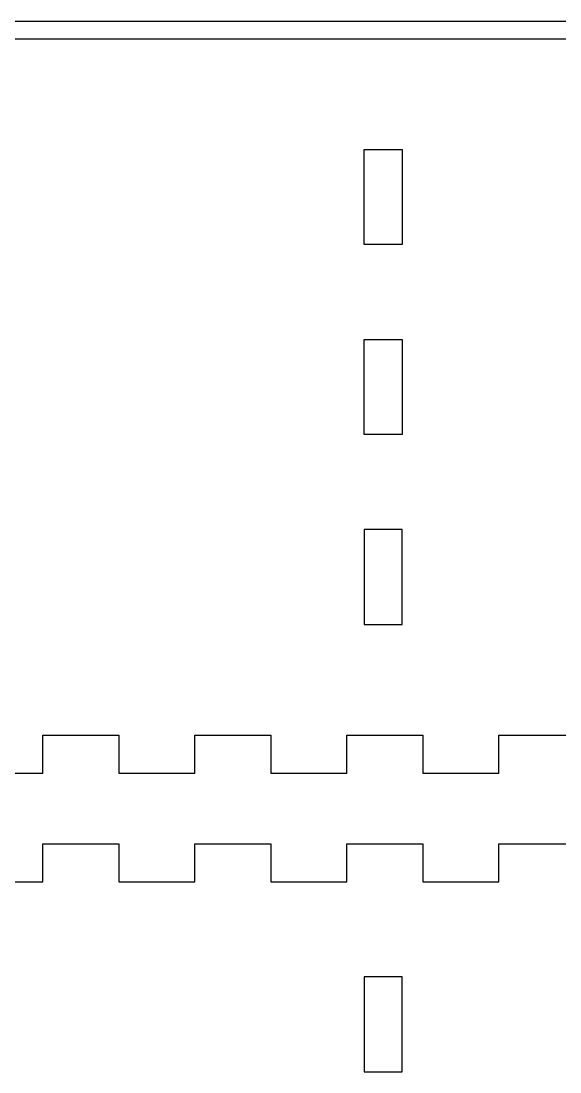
# Model space of a CAD drawing. Header units: millimetres. Extents: x -118 to 1034, y -2217 to 612.
# Drawn here: x 684.1 to 769.2, y 445.7 to 611.6 of the extents above; entities that cross this region are included whole.
import ezdxf

# ---------------------------------------------------------------- set-up
doc = ezdxf.new("R2010")
doc.units = ezdxf.units.MM
doc.layers.add('Holes', color=1, linetype='Continuous', plot=False)
doc.layers.add('text', color=5, linetype='Continuous')

# ---------------------------------------------------------------- blocks, each defined once
blk = doc.blocks.new('Back Panel')
for p, q in [((211.5, 2.8), (420, 2.8)), ((211.5, 2.8), (420, 2.8)), ((211.5, 2.8), (420, 2.8)), ((211.5, 2.8), (420, 2.8)), ((211.5, 2.8), (420, 2.8)), ((211.5, 2.8), (420, 2.8)), ((211.5, 2.8), (420, 2.8)), ((211.5, 2.8), (420, 2.8)), ((211.5, 2.8), (420, 2.8)), ((211.5, 2.8), (420, 2.8)), ((211.5, 2.8), (420, 2.8)), ((211.5, 2.8), (420, 2.8)), ((211.5, 2.8), (420, 2.8)), ((211.5, 2.8), (420, 2.8)), ((211.5, 2.8), (420, 2.8)), ((211.5, 2.8), (420, 2.8)), ((211.5, 2.8), (420, 2.8)), ((211.5, 2.8), (420, 2.8)), ((211.5, 2.8), (420, 2.8)), ((211.5, 2.8), (420, 2.8)), ((211.5, 2.8), (420, 2.8)), ((211.5, 2.8), (420, 2.8)), ((211.5, 2.8), (420, 2.8)), ((211.5, 2.8), (420, 2.8)), ((211.5, 2.8), (420, 2.8)), ((211.5, 2.8), (420, 2.8)), ((211.5, 2.8), (420, 2.8)), ((211.5, 2.8), (420, 2.8)), ((211.5, 2.8), (420, 2.8)), ((211.5, 2.8), (420, 2.8)), ((252, -115.95), (252, -109.95)), ((252, -109.95), (264, -109.95)), ((252, -115.95), (252, -109.95)), ((252, -109.95), (264, -109.95)), ((252, -115.95), (252, -109.95)), ((252, -109.95), (264, -109.95)), ((252, -115.95), (252, -109.95)), ((252, -109.95), (264, -109.95)), ((252, -115.95), (252, -109.95)), ((252, -109.95), (264, -109.95)), ((252, -115.95), (252, -109.95)), ((252, -109.95), (264, -109.95)), ((252, -115.95), (252, -109.95)), ((252, -109.95), (264, -109.95)), ((252, -115.95), (252, -109.95)), ((252, -109.95), (264, -109.95)), ((252, -115.95), (252, -109.95)), ((252, -109.95), (264, -109.95)), ((252, -115.95), (252, -109.95)), ((252, -109.95), (264, -109.95)), ((252, -115.95), (252, -109.95)), ((252, -109.95), (264, -109.95)), ((252, -115.95), (252, -109.95)), ((252, -109.95), (264, -109.95)), ((252, -115.95), (252, -109.95)), ((252, -109.95), (264, -109.95)), ((252, -115.95), (252, -109.95)), ((252, -109.95), (264, -109.95)), ((252, -115.95), (252, -109.95)), ((252, -109.95), (264, -109.95)), ((252, -115.95), (252, -109.95)), ((252, -109.95), (264, -109.95)), ((252, -115.95), (252, -109.95)), ((252, -109.95), (264, -109.95)), ((252, -115.95), (252, -109.95)), ((252, -109.95), (264, -109.95)), ((252, -115.95), (252, -109.95)), ((252, -109.95), (264, -109.95)), ((252, -115.95), (252, -109.95)), ((252, -109.95), (264, -109.95)), ((252, -115.95), (252, -109.95)), ((252, -109.95), (264, -109.95)), ((252, -115.95), (252, -109.95)), ((252, -109.95), (264, -109.95)), ((252, -115.95), (252, -109.95)), ((252, -109.95), (264, -109.95)), ((252, -115.95), (252, -109.95)), ((252, -109.95), (264, -109.95)), ((252, -115.95), (252, -109.95)), ((252, -109.95), (264, -109.95)), ((252, -115.95), (252, -109.95)), ((252, -109.95), (264, -109.95)), ((252, -115.95), (252, -109.95)), ((252, -109.95), (264, -109.95)), ((252, -115.95), (252, -109.95)), ((252, -109.95), (264, -109.95)), ((252, -115.95), (252, -109.95)), ((252, -109.95), (264, -109.95)), ((252, -115.95), (252, -109.95)), ((252, -109.95), (264, -109.95)), ((264, -109.95), (264, -115.95)), ((264, -109.95), (264, -115.95)), ((264, -109.95), (264, -115.95)), ((264, -109.95), (264, -115.95)), ((264, -109.95), (264, -115.95)), ((264, -109.95), (264, -115.95)), ((264, -109.95), (264, -115.95)), ((264, -109.95), (264, -115.95)), ((264, -109.95), (264, -115.95)), ((264, -109.95), (264, -115.95)), ((264, -109.95), (264, -115.95)), ((264, -109.95), (264, -115.95)), ((264, -109.95), (264, -115.95)), ((264, -109.95), (264, -115.95)), ((264, -109.95), (264, -115.95)), ((264, -109.95), (264, -115.95)), ((264, -109.95), (264, -115.95)), ((264, -109.95), (264, -115.95)), ((264, -109.95), (264, -115.95)), ((264, -109.95), (264, -115.95)), ((264, -109.95), (264, -115.95)), ((264, -109.95), (264, -115.95)), ((264, -109.95), (264, -115.95)), ((264, -109.95), (264, -115.95)), ((264, -109.95), (264, -115.95)), ((264, -109.95), (264, -115.95)), ((264, -109.95), (264, -115.95)), ((264, -109.95), (264, -115.95)), ((264, -109.95), (264, -115.95)), ((264, -109.95), (264, -115.95)), ((276, -115.95), (276, -109.95)), ((276, -109.95), (288, -109.95)), ((276, -115.95), (276, -109.95)), ((276, -109.95), (288, -109.95)), ((276, -115.95), (276, -109.95)), ((276, -109.95), (288, -109.95)), ((276, -115.95), (276, -109.95)), ((276, -109.95), (288, -109.95)), ((276, -115.95), (276, -109.95)), ((276, -109.95), (288, -109.95)), ((276, -115.95), (276, -109.95)), ((276, -109.95), (288, -109.95)), ((276, -115.95), (276, -109.95)), ((276, -109.95), (288, -109.95)), ((276, -115.95), (276, -109.95)), ((276, -109.95), (288, -109.95)), ((276, -115.95), (276, -109.95)), ((276, -109.95), (288, -109.95)), ((276, -115.95), (276, -109.95)), ((276, -109.95), (288, -109.95)), ((276, -115.95), (276, -109.95)), ((276, -109.95), (288, -109.95)), ((276, -115.95), (276, -109.95)), ((276, -109.95), (288, -109.95)), ((276, -115.95), (276, -109.95)), ((276, -109.95), (288, -109.95)), ((276, -115.95), (276, -109.95)), ((276, -109.95), (288, -109.95)), ((276, -115.95), (276, -109.95)), ((276, -109.95), (288, -109.95)), ((276, -115.95), (276, -109.95)), ((276, -109.95), (288, -109.95)), ((276, -115.95), (276, -109.95)), ((276, -109.95), (288, -109.95)), ((276, -115.95), (276, -109.95)), ((276, -109.95), (288, -109.95)), ((276, -115.95), (276, -109.95)), ((276, -109.95), (288, -109.95)), ((276, -115.95), (276, -109.95)), ((276, -109.95), (288, -109.95)), ((276, -115.95), (276, -109.95)), ((276, -109.95), (288, -109.95)), ((276, -115.95), (276, -109.95)), ((276, -109.95), (288, -109.95)), ((276, -115.95), (276, -109.95)), ((276, -109.95), (288, -109.95)), ((276, -115.95), (276, -109.95)), ((276, -109.95), (288, -109.95)), ((276, -115.95), (276, -109.95)), ((276, -109.95), (288, -109.95)), ((276, -115.95), (276, -109.95)), ((276, -109.95), (288, -109.95)), ((276, -115.95), (276, -109.95)), ((276, -109.95), (288, -109.95)), ((276, -115.95), (276, -109.95)), ((276, -109.95), (288, -109.95)), ((276, -115.95), (276, -109.95)), ((276, -109.95), (288, -109.95)), ((276, -115.95), (276, -109.95)), ((276, -109.95), (288, -109.95)), ((288, -109.95), (288, -115.95)), ((288, -109.95), (288, -115.95)), ((288, -109.95), (288, -115.95)), ((288, -109.95), (288, -115.95)), ((288, -109.95), (288, -115.95)), ((288, -109.95), (288, -115.95)), ((288, -109.95), (288, -115.95)), ((288, -109.95), (288, -115.95)), ((288, -109.95), (288, -115.95)), ((288, -109.95), (288, -115.95)), ((288, -109.95), (288, -115.95)), ((288, -109.95), (288, -115.95)), ((288, -109.95), (288, -115.95)), ((288, -109.95), (288, -115.95)), ((288, -109.95), (288, -115.95)), ((288, -109.95), (288, -115.95)), ((288, -109.95), (288, -115.95)), ((288, -109.95), (288, -115.95)), ((288, -109.95), (288, -115.95)), ((288, -109.95), (288, -115.95)), ((288, -109.95), (288, -115.95)), ((288, -109.95), (288, -115.95)), ((288, -109.95), (288, -115.95)), ((288, -109.95), (288, -115.95)), ((288, -109.95), (288, -115.95)), ((288, -109.95), (288, -115.95)), ((288, -109.95), (288, -115.95)), ((288, -109.95), (288, -115.95)), ((288, -109.95), (288, -115.95)), ((288, -109.95), (288, -115.95)), ((300, -115.95), (300, -109.95)), ((300, -109.95), (312, -109.95)), ((300, -115.95), (300, -109.95)), ((300, -109.95), (312, -109.95)), ((300, -115.95), (300, -109.95)), ((300, -109.95), (312, -109.95)), ((300, -115.95), (300, -109.95)), ((300, -109.95), (312, -109.95)), ((300, -115.95), (300, -109.95)), ((300, -109.95), (312, -109.95)), ((300, -115.95), (300, -109.95)), ((300, -109.95), (312, -109.95)), ((300, -115.95), (300, -109.95)), ((300, -109.95), (312, -109.95)), ((300, -115.95), (300, -109.95)), ((300, -109.95), (312, -109.95)), ((300, -115.95), (300, -109.95)), ((300, -109.95), (312, -109.95)), ((300, -115.95), (300, -109.95)), ((300, -109.95), (312, -109.95)), ((300, -115.95), (300, -109.95)), ((300, -109.95), (312, -109.95)), ((300, -115.95), (300, -109.95)), ((300, -109.95), (312, -109.95)), ((300, -115.95), (300, -109.95)), ((300, -109.95), (312, -109.95)), ((300, -115.95), (300, -109.95)), ((300, -109.95), (312, -109.95)), ((300, -115.95), (300, -109.95)), ((300, -109.95), (312, -109.95)), ((300, -115.95), (300, -109.95)), ((300, -109.95), (312, -109.95)), ((300, -115.95), (300, -109.95)), ((300, -109.95), (312, -109.95)), ((300, -115.95), (300, -109.95)), ((300, -109.95), (312, -109.95)), ((300, -115.95), (300, -109.95)), ((300, -109.95), (312, -109.95)), ((300, -115.95), (300, -109.95)), ((300, -109.95), (312, -109.95)), ((300, -115.95), (300, -109.95)), ((300, -109.95), (312, -109.95)), ((300, -115.95), (300, -109.95)), ((300, -109.95), (312, -109.95)), ((300, -115.95), (300, -109.95)), ((300, -109.95), (312, -109.95)), ((300, -115.95), (300, -109.95)), ((300, -109.95), (312, -109.95)), ((300, -115.95), (300, -109.95)), ((300, -109.95), (312, -109.95)), ((300, -115.95), (300, -109.95)), ((300, -109.95), (312, -109.95)), ((300, -115.95), (300, -109.95)), ((300, -109.95), (312, -109.95)), ((300, -115.95), (300, -109.95)), ((300, -109.95), (312, -109.95)), ((300, -115.95), (300, -109.95)), ((300, -109.95), (312, -109.95)), ((300, -115.95), (300, -109.95)), ((300, -109.95), (312, -109.95)), ((312, -109.95), (312, -115.95)), ((312, -109.95), (312, -115.95)), ((312, -109.95), (312, -115.95)), ((312, -109.95), (312, -115.95)), ((312, -109.95), (312, -115.95)), ((312, -109.95), (312, -115.95)), ((312, -109.95), (312, -115.95)), ((312, -109.95), (312, -115.95)), ((312, -109.95), (312, -115.95)), ((312, -109.95), (312, -115.95)), ((312, -109.95), (312, -115.95)), ((312, -109.95), (312, -115.95)), ((312, -109.95), (312, -115.95)), ((312, -109.95), (312, -115.95)), ((312, -109.95), (312, -115.95)), ((312, -109.95), (312, -115.95)), ((312, -109.95), (312, -115.95)), ((312, -109.95), (312, -115.95)), ((312, -109.95), (312, -115.95)), ((312, -109.95), (312, -115.95)), ((312, -109.95), (312, -115.95)), ((312, -109.95), (312, -115.95)), ((312, -109.95), (312, -115.95)), ((312, -109.95), (312, -115.95)), ((312, -109.95), (312, -115.95)), ((312, -109.95), (312, -115.95)), ((312, -109.95), (312, -115.95)), ((312, -109.95), (312, -115.95)), ((312, -109.95), (312, -115.95)), ((312, -109.95), (312, -115.95)), ((324, -115.95), (324, -109.95)), ((324, -109.95), (336, -109.95)), ((324, -115.95), (324, -109.95)), ((324, -109.95), (336, -109.95)), ((324, -115.95), (324, -109.95)), ((324, -109.95), (336, -109.95)), ((324, -115.95), (324, -109.95)), ((324, -109.95), (336, -109.95)), ((324, -115.95), (324, -109.95)), ((324, -109.95), (336, -109.95)), ((324, -115.95), (324, -109.95)), ((324, -109.95), (336, -109.95)), ((324, -115.95), (324, -109.95)), ((324, -109.95), (336, -109.95)), ((324, -115.95), (324, -109.95)), ((324, -109.95), (336, -109.95)), ((324, -115.95), (324, -109.95)), ((324, -109.95), (336, -109.95)), ((324, -115.95), (324, -109.95)), ((324, -109.95), (336, -109.95)), ((324, -115.95), (324, -109.95)), ((324, -109.95), (336, -109.95)), ((324, -115.95), (324, -109.95)), ((324, -109.95), (336, -109.95)), ((324, -115.95), (324, -109.95)), ((324, -109.95), (336, -109.95)), ((324, -115.95), (324, -109.95)), ((324, -109.95), (336, -109.95)), ((324, -115.95), (324, -109.95)), ((324, -109.95), (336, -109.95)), ((324, -115.95), (324, -109.95)), ((324, -109.95), (336, -109.95)), ((324, -115.95), (324, -109.95)), ((324, -109.95), (336, -109.95)), ((324, -115.95), (324, -109.95)), ((324, -109.95), (336, -109.95)), ((324, -115.95), (324, -109.95)), ((324, -109.95), (336, -109.95)), ((324, -115.95), (324, -109.95)), ((324, -109.95), (336, -109.95)), ((324, -115.95), (324, -109.95)), ((324, -109.95), (336, -109.95)), ((324, -115.95), (324, -109.95)), ((324, -109.95), (336, -109.95)), ((324, -115.95), (324, -109.95)), ((324, -109.95), (336, -109.95)), ((324, -115.95), (324, -109.95)), ((324, -109.95), (336, -109.95)), ((324, -115.95), (324, -109.95)), ((324, -109.95), (336, -109.95)), ((324, -115.95), (324, -109.95)), ((324, -109.95), (336, -109.95)), ((324, -115.95), (324, -109.95)), ((324, -109.95), (336, -109.95)), ((324, -115.95), (324, -109.95)), ((324, -109.95), (336, -109.95)), ((324, -115.95), (324, -109.95)), ((324, -109.95), (336, -109.95)), ((324, -115.95), (324, -109.95)), ((324, -109.95), (336, -109.95)), ((240, -115.95), (252, -115.95)), ((240, -115.95), (252, -115.95)), ((240, -115.95), (252, -115.95)), ((240, -115.95), (252, -115.95)), ((240, -115.95), (252, -115.95)), ((240, -115.95), (252, -115.95)), ((240, -115.95), (252, -115.95)), ((240, -115.95), (252, -115.95)), ((240, -115.95), (252, -115.95)), ((240, -115.95), (252, -115.95)), ((240, -115.95), (252, -115.95)), ((240, -115.95), (252, -115.95)), ((240, -115.95), (252, -115.95)), ((240, -115.95), (252, -115.95)), ((240, -115.95), (252, -115.95)), ((240, -115.95), (252, -115.95)), ((240, -115.95), (252, -115.95)), ((240, -115.95), (252, -115.95)), ((240, -115.95), (252, -115.95)), ((240, -115.95), (252, -115.95)), ((240, -115.95), (252, -115.95)), ((240, -115.95), (252, -115.95)), ((240, -115.95), (252, -115.95)), ((240, -115.95), (252, -115.95)), ((240, -115.95), (252, -115.95)), ((240, -115.95), (252, -115.95)), ((240, -115.95), (252, -115.95)), ((240, -115.95), (252, -115.95)), ((240, -115.95), (252, -115.95)), ((240, -115.95), (252, -115.95)), ((264, -115.95), (276, -115.95)), ((264, -115.95), (276, -115.95)), ((264, -115.95), (276, -115.95)), ((264, -115.95), (276, -115.95)), ((264, -115.95), (276, -115.95)), ((264, -115.95), (276, -115.95)), ((264, -115.95), (276, -115.95)), ((264, -115.95), (276, -115.95)), ((264, -115.95), (276, -115.95)), ((264, -115.95), (276, -115.95)), ((264, -115.95), (276, -115.95)), ((264, -115.95), (276, -115.95)), ((264, -115.95), (276, -115.95)), ((264, -115.95), (276, -115.95)), ((264, -115.95), (276, -115.95)), ((264, -115.95), (276, -115.95)), ((264, -115.95), (276, -115.95)), ((264, -115.95), (276, -115.95)), ((264, -115.95), (276, -115.95)), ((264, -115.95), (276, -115.95)), ((264, -115.95), (276, -115.95)), ((264, -115.95), (276, -115.95)), ((264, -115.95), (276, -115.95)), ((264, -115.95), (276, -115.95)), ((264, -115.95), (276, -115.95)), ((264, -115.95), (276, -115.95)), ((264, -115.95), (276, -115.95)), ((264, -115.95), (276, -115.95)), ((264, -115.95), (276, -115.95)), ((264, -115.95), (276, -115.95)), ((288, -115.95), (300, -115.95)), ((288, -115.95), (300, -115.95)), ((288, -115.95), (300, -115.95)), ((288, -115.95), (300, -115.95)), ((288, -115.95), (300, -115.95)), ((288, -115.95), (300, -115.95)), ((288, -115.95), (300, -115.95)), ((288, -115.95), (300, -115.95)), ((288, -115.95), (300, -115.95)), ((288, -115.95), (300, -115.95)), ((288, -115.95), (300, -115.95)), ((288, -115.95), (300, -115.95)), ((288, -115.95), (300, -115.95)), ((288, -115.95), (300, -115.95)), ((288, -115.95), (300, -115.95)), ((288, -115.95), (300, -115.95)), ((288, -115.95), (300, -115.95)), ((288, -115.95), (300, -115.95)), ((288, -115.95), (300, -115.95)), ((288, -115.95), (300, -115.95)), ((288, -115.95), (300, -115.95)), ((288, -115.95), (300, -115.95)), ((288, -115.95), (300, -115.95)), ((288, -115.95), (300, -115.95)), ((288, -115.95), (300, -115.95)), ((288, -115.95), (300, -115.95)), ((288, -115.95), (300, -115.95)), ((288, -115.95), (300, -115.95)), ((288, -115.95), (300, -115.95)), ((288, -115.95), (300, -115.95)), ((312, -115.95), (324, -115.95)), ((312, -115.95), (324, -115.95)), ((312, -115.95), (324, -115.95)), ((312, -115.95), (324, -115.95)), ((312, -115.95), (324, -115.95)), ((312, -115.95), (324, -115.95)), ((312, -115.95), (324, -115.95)), ((312, -115.95), (324, -115.95)), ((312, -115.95), (324, -115.95)), ((312, -115.95), (324, -115.95)), ((312, -115.95), (324, -115.95)), ((312, -115.95), (324, -115.95)), ((312, -115.95), (324, -115.95)), ((312, -115.95), (324, -115.95)), ((312, -115.95), (324, -115.95)), ((312, -115.95), (324, -115.95)), ((312, -115.95), (324, -115.95)), ((312, -115.95), (324, -115.95)), ((312, -115.95), (324, -115.95)), ((312, -115.95), (324, -115.95)), ((312, -115.95), (324, -115.95)), ((312, -115.95), (324, -115.95)), ((312, -115.95), (324, -115.95)), ((312, -115.95), (324, -115.95)), ((312, -115.95), (324, -115.95)), ((312, -115.95), (324, -115.95)), ((312, -115.95), (324, -115.95)), ((312, -115.95), (324, -115.95)), ((312, -115.95), (324, -115.95)), ((312, -115.95), (324, -115.95))]:
    blk.add_line(p, q)
at = {"layer": 'Holes'}
for p, q in [((302.77, -32.48), (302.77, -17.48)), ((302.77, -17.48), (308.77, -17.48)), ((302.77, -32.48), (302.77, -17.48)), ((302.77, -17.48), (308.77, -17.48)), ((302.77, -32.48), (302.77, -17.48)), ((302.77, -17.48), (308.77, -17.48)), ((302.77, -32.48), (302.77, -17.48)), ((302.77, -17.48), (308.77, -17.48)), ((302.77, -32.48), (302.77, -17.48)), ((302.77, -17.48), (308.77, -17.48)), ((302.77, -32.48), (302.77, -17.48)), ((302.77, -17.48), (308.77, -17.48)), ((302.77, -32.48), (302.77, -17.48)), ((302.77, -17.48), (308.77, -17.48)), ((302.77, -32.48), (302.77, -17.48)), ((302.77, -17.48), (308.77, -17.48)), ((302.77, -32.48), (302.77, -17.48)), ((302.77, -17.48), (308.77, -17.48)), ((302.77, -32.48), (302.77, -17.48)), ((302.77, -17.48), (308.77, -17.48)), ((302.77, -32.48), (302.77, -17.48)), ((302.77, -17.48), (308.77, -17.48)), ((302.77, -32.48), (302.77, -17.48)), ((302.77, -17.48), (308.77, -17.48)), ((302.77, -32.48), (302.77, -17.48)), ((302.77, -17.48), (308.77, -17.48)), ((302.77, -32.48), (302.77, -17.48)), ((302.77, -17.48), (308.77, -17.48)), ((302.77, -32.48), (302.77, -17.48)), ((302.77, -17.48), (308.77, -17.48)), ((302.77, -32.48), (302.77, -17.48)), ((302.77, -17.48), (308.77, -17.48)), ((302.77, -32.48), (302.77, -17.48)), ((302.77, -17.48), (308.77, -17.48)), ((302.77, -32.48), (302.77, -17.48)), ((302.77, -17.48), (308.77, -17.48)), ((302.77, -32.48), (302.77, -17.48)), ((302.77, -17.48), (308.77, -17.48)), ((302.77, -32.48), (302.77, -17.48)), ((302.77, -17.48), (308.77, -17.48)), ((302.77, -32.48), (302.77, -17.48)), ((302.77, -17.48), (308.77, -17.48)), ((302.77, -32.48), (302.77, -17.48)), ((302.77, -17.48), (308.77, -17.48)), ((302.77, -32.48), (302.77, -17.48)), ((302.77, -17.48), (308.77, -17.48)), ((302.77, -32.48), (302.77, -17.48)), ((302.77, -17.48), (308.77, -17.48)), ((302.77, -32.48), (302.77, -17.48)), ((302.77, -17.48), (308.77, -17.48)), ((302.77, -32.48), (302.77, -17.48)), ((302.77, -17.48), (308.77, -17.48)), ((302.77, -32.48), (302.77, -17.48)), ((302.77, -17.48), (308.77, -17.48)), ((302.77, -32.48), (302.77, -17.48)), ((302.77, -17.48), (308.77, -17.48)), ((302.77, -32.48), (302.77, -17.48)), ((302.77, -17.48), (308.77, -17.48)), ((302.77, -32.48), (302.77, -17.48)), ((302.77, -17.48), (308.77, -17.48)), ((308.77, -17.48), (308.77, -32.48)), ((308.77, -17.48), (308.77, -32.48)), ((308.77, -17.48), (308.77, -32.48)), ((308.77, -17.48), (308.77, -32.48)), ((308.77, -17.48), (308.77, -32.48)), ((308.77, -17.48), (308.77, -32.48)), ((308.77, -17.48), (308.77, -32.48)), ((308.77, -17.48), (308.77, -32.48)), ((308.77, -17.48), (308.77, -32.48)), ((308.77, -17.48), (308.77, -32.48)), ((308.77, -17.48), (308.77, -32.48)), ((308.77, -17.48), (308.77, -32.48)), ((308.77, -17.48), (308.77, -32.48)), ((308.77, -17.48), (308.77, -32.48)), ((308.77, -17.48), (308.77, -32.48)), ((308.77, -17.48), (308.77, -32.48)), ((308.77, -17.48), (308.77, -32.48)), ((308.77, -17.48), (308.77, -32.48)), ((308.77, -17.48), (308.77, -32.48)), ((308.77, -17.48), (308.77, -32.48)), ((308.77, -17.48), (308.77, -32.48)), ((308.77, -17.48), (308.77, -32.48)), ((308.77, -17.48), (308.77, -32.48)), ((308.77, -17.48), (308.77, -32.48)), ((308.77, -17.48), (308.77, -32.48)), ((308.77, -17.48), (308.77, -32.48)), ((308.77, -17.48), (308.77, -32.48)), ((308.77, -17.48), (308.77, -32.48)), ((308.77, -17.48), (308.77, -32.48)), ((308.77, -17.48), (308.77, -32.48)), ((308.77, -32.48), (302.77, -32.48)), ((308.77, -32.48), (302.77, -32.48)), ((308.77, -32.48), (302.77, -32.48)), ((308.77, -32.48), (302.77, -32.48)), ((308.77, -32.48), (302.77, -32.48)), ((308.77, -32.48), (302.77, -32.48)), ((308.77, -32.48), (302.77, -32.48)), ((308.77, -32.48), (302.77, -32.48)), ((308.77, -32.48), (302.77, -32.48)), ((308.77, -32.48), (302.77, -32.48)), ((308.77, -32.48), (302.77, -32.48)), ((308.77, -32.48), (302.77, -32.48)), ((308.77, -32.48), (302.77, -32.48)), ((308.77, -32.48), (302.77, -32.48)), ((308.77, -32.48), (302.77, -32.48)), ((308.77, -32.48), (302.77, -32.48)), ((308.77, -32.48), (302.77, -32.48)), ((308.77, -32.48), (302.77, -32.48)), ((308.77, -32.48), (302.77, -32.48)), ((308.77, -32.48), (302.77, -32.48)), ((308.77, -32.48), (302.77, -32.48)), ((308.77, -32.48), (302.77, -32.48)), ((308.77, -32.48), (302.77, -32.48)), ((308.77, -32.48), (302.77, -32.48)), ((308.77, -32.48), (302.77, -32.48)), ((308.77, -32.48), (302.77, -32.48)), ((308.77, -32.48), (302.77, -32.48)), ((308.77, -32.48), (302.77, -32.48)), ((308.77, -32.48), (302.77, -32.48)), ((308.77, -32.48), (302.77, -32.48)), ((302.77, -62.48), (302.77, -47.48)), ((302.77, -47.48), (308.77, -47.48)), ((302.77, -62.48), (302.77, -47.48)), ((302.77, -47.48), (308.77, -47.48)), ((302.77, -62.48), (302.77, -47.48)), ((302.77, -47.48), (308.77, -47.48)), ((302.77, -62.48), (302.77, -47.48)), ((302.77, -47.48), (308.77, -47.48)), ((302.77, -62.48), (302.77, -47.48)), ((302.77, -47.48), (308.77, -47.48)), ((302.77, -62.48), (302.77, -47.48)), ((302.77, -47.48), (308.77, -47.48)), ((302.77, -62.48), (302.77, -47.48)), ((302.77, -47.48), (308.77, -47.48)), ((302.77, -62.48), (302.77, -47.48)), ((302.77, -47.48), (308.77, -47.48)), ((302.77, -62.48), (302.77, -47.48)), ((302.77, -47.48), (308.77, -47.48)), ((302.77, -62.48), (302.77, -47.48)), ((302.77, -47.48), (308.77, -47.48)), ((302.77, -62.48), (302.77, -47.48)), ((302.77, -47.48), (308.77, -47.48)), ((302.77, -62.48), (302.77, -47.48)), ((302.77, -47.48), (308.77, -47.48)), ((302.77, -62.48), (302.77, -47.48)), ((302.77, -47.48), (308.77, -47.48)), ((302.77, -62.48), (302.77, -47.48)), ((302.77, -47.48), (308.77, -47.48)), ((302.77, -62.48), (302.77, -47.48)), ((302.77, -47.48), (308.77, -47.48)), ((302.77, -62.48), (302.77, -47.48)), ((302.77, -47.48), (308.77, -47.48)), ((302.77, -62.48), (302.77, -47.48)), ((302.77, -47.48), (308.77, -47.48)), ((302.77, -62.48), (302.77, -47.48)), ((302.77, -47.48), (308.77, -47.48)), ((302.77, -62.48), (302.77, -47.48)), ((302.77, -47.48), (308.77, -47.48)), ((302.77, -62.48), (302.77, -47.48)), ((302.77, -47.48), (308.77, -47.48)), ((302.77, -62.48), (302.77, -47.48)), ((302.77, -47.48), (308.77, -47.48)), ((302.77, -62.48), (302.77, -47.48)), ((302.77, -47.48), (308.77, -47.48)), ((302.77, -62.48), (302.77, -47.48)), ((302.77, -47.48), (308.77, -47.48)), ((302.77, -62.48), (302.77, -47.48)), ((302.77, -47.48), (308.77, -47.48)), ((302.77, -62.48), (302.77, -47.48)), ((302.77, -47.48), (308.77, -47.48)), ((302.77, -62.48), (302.77, -47.48)), ((302.77, -47.48), (308.77, -47.48)), ((302.77, -62.48), (302.77, -47.48)), ((302.77, -47.48), (308.77, -47.48)), ((302.77, -62.48), (302.77, -47.48)), ((302.77, -47.48), (308.77, -47.48)), ((302.77, -62.48), (302.77, -47.48)), ((302.77, -47.48), (308.77, -47.48)), ((302.77, -62.48), (302.77, -47.48)), ((302.77, -47.48), (308.77, -47.48)), ((308.77, -47.48), (308.77, -62.48)), ((308.77, -47.48), (308.77, -62.48)), ((308.77, -47.48), (308.77, -62.48)), ((308.77, -47.48), (308.77, -62.48)), ((308.77, -47.48), (308.77, -62.48)), ((308.77, -47.48), (308.77, -62.48)), ((308.77, -47.48), (308.77, -62.48)), ((308.77, -47.48), (308.77, -62.48)), ((308.77, -47.48), (308.77, -62.48)), ((308.77, -47.48), (308.77, -62.48)), ((308.77, -47.48), (308.77, -62.48)), ((308.77, -47.48), (308.77, -62.48)), ((308.77, -47.48), (308.77, -62.48)), ((308.77, -47.48), (308.77, -62.48)), ((308.77, -47.48), (308.77, -62.48)), ((308.77, -47.48), (308.77, -62.48)), ((308.77, -47.48), (308.77, -62.48)), ((308.77, -47.48), (308.77, -62.48)), ((308.77, -47.48), (308.77, -62.48)), ((308.77, -47.48), (308.77, -62.48)), ((308.77, -47.48), (308.77, -62.48)), ((308.77, -47.48), (308.77, -62.48)), ((308.77, -47.48), (308.77, -62.48)), ((308.77, -47.48), (308.77, -62.48)), ((308.77, -47.48), (308.77, -62.48)), ((308.77, -47.48), (308.77, -62.48)), ((308.77, -47.48), (308.77, -62.48)), ((308.77, -47.48), (308.77, -62.48)), ((308.77, -47.48), (308.77, -62.48)), ((308.77, -47.48), (308.77, -62.48)), ((308.77, -62.48), (302.77, -62.48)), ((308.77, -62.48), (302.77, -62.48)), ((308.77, -62.48), (302.77, -62.48)), ((308.77, -62.48), (302.77, -62.48)), ((308.77, -62.48), (302.77, -62.48)), ((308.77, -62.48), (302.77, -62.48)), ((308.77, -62.48), (302.77, -62.48)), ((308.77, -62.48), (302.77, -62.48)), ((308.77, -62.48), (302.77, -62.48)), ((308.77, -62.48), (302.77, -62.48)), ((308.77, -62.48), (302.77, -62.48)), ((308.77, -62.48), (302.77, -62.48)), ((308.77, -62.48), (302.77, -62.48)), ((308.77, -62.48), (302.77, -62.48)), ((308.77, -62.48), (302.77, -62.48)), ((308.77, -62.48), (302.77, -62.48)), ((308.77, -62.48), (302.77, -62.48)), ((308.77, -62.48), (302.77, -62.48)), ((308.77, -62.48), (302.77, -62.48)), ((308.77, -62.48), (302.77, -62.48)), ((308.77, -62.48), (302.77, -62.48)), ((308.77, -62.48), (302.77, -62.48)), ((308.77, -62.48), (302.77, -62.48)), ((308.77, -62.48), (302.77, -62.48)), ((308.77, -62.48), (302.77, -62.48)), ((308.77, -62.48), (302.77, -62.48)), ((308.77, -62.48), (302.77, -62.48)), ((308.77, -62.48), (302.77, -62.48)), ((308.77, -62.48), (302.77, -62.48)), ((308.77, -62.48), (302.77, -62.48)), ((308.77, -77.48), (302.77, -77.48)), ((302.77, -77.48), (302.77, -92.48)), ((308.77, -77.48), (302.77, -77.48)), ((302.77, -77.48), (302.77, -92.48)), ((308.77, -77.48), (302.77, -77.48)), ((302.77, -77.48), (302.77, -92.48)), ((308.77, -77.48), (302.77, -77.48)), ((302.77, -77.48), (302.77, -92.48)), ((308.77, -77.48), (302.77, -77.48)), ((302.77, -77.48), (302.77, -92.48)), ((308.77, -77.48), (302.77, -77.48)), ((302.77, -77.48), (302.77, -92.48)), ((308.77, -77.48), (302.77, -77.48)), ((302.77, -77.48), (302.77, -92.48)), ((308.77, -77.48), (302.77, -77.48)), ((302.77, -77.48), (302.77, -92.48)), ((308.77, -77.48), (302.77, -77.48)), ((302.77, -77.48), (302.77, -92.48)), ((308.77, -77.48), (302.77, -77.48)), ((302.77, -77.48), (302.77, -92.48)), ((308.77, -77.48), (302.77, -77.48)), ((302.77, -77.48), (302.77, -92.48)), ((308.77, -77.48), (302.77, -77.48)), ((302.77, -77.48), (302.77, -92.48)), ((308.77, -77.48), (302.77, -77.48)), ((302.77, -77.48), (302.77, -92.48)), ((308.77, -77.48), (302.77, -77.48)), ((302.77, -77.48), (302.77, -92.48)), ((308.77, -77.48), (302.77, -77.48)), ((302.77, -77.48), (302.77, -92.48)), ((308.77, -77.48), (302.77, -77.48)), ((302.77, -77.48), (302.77, -92.48)), ((308.77, -77.48), (302.77, -77.48)), ((302.77, -77.48), (302.77, -92.48)), ((308.77, -77.48), (302.77, -77.48)), ((302.77, -77.48), (302.77, -92.48)), ((308.77, -77.48), (302.77, -77.48)), ((302.77, -77.48), (302.77, -92.48)), ((308.77, -77.48), (302.77, -77.48)), ((302.77, -77.48), (302.77, -92.48)), ((308.77, -77.48), (302.77, -77.48)), ((302.77, -77.48), (302.77, -92.48)), ((308.77, -77.48), (302.77, -77.48)), ((302.77, -77.48), (302.77, -92.48)), ((308.77, -77.48), (302.77, -77.48)), ((302.77, -77.48), (302.77, -92.48)), ((308.77, -77.48), (302.77, -77.48)), ((302.77, -77.48), (302.77, -92.48)), ((308.77, -77.48), (302.77, -77.48)), ((302.77, -77.48), (302.77, -92.48)), ((308.77, -77.48), (302.77, -77.48)), ((302.77, -77.48), (302.77, -92.48)), ((308.77, -77.48), (302.77, -77.48)), ((302.77, -77.48), (302.77, -92.48)), ((308.77, -77.48), (302.77, -77.48)), ((302.77, -77.48), (302.77, -92.48)), ((308.77, -77.48), (302.77, -77.48)), ((302.77, -77.48), (302.77, -92.48)), ((308.77, -77.48), (302.77, -77.48)), ((302.77, -77.48), (302.77, -92.48)), ((308.77, -92.48), (308.77, -77.48)), ((308.77, -92.48), (308.77, -77.48)), ((308.77, -92.48), (308.77, -77.48)), ((308.77, -92.48), (308.77, -77.48)), ((308.77, -92.48), (308.77, -77.48)), ((308.77, -92.48), (308.77, -77.48)), ((308.77, -92.48), (308.77, -77.48)), ((308.77, -92.48), (308.77, -77.48)), ((308.77, -92.48), (308.77, -77.48)), ((308.77, -92.48), (308.77, -77.48)), ((308.77, -92.48), (308.77, -77.48)), ((308.77, -92.48), (308.77, -77.48)), ((308.77, -92.48), (308.77, -77.48)), ((308.77, -92.48), (308.77, -77.48)), ((308.77, -92.48), (308.77, -77.48)), ((308.77, -92.48), (308.77, -77.48)), ((308.77, -92.48), (308.77, -77.48)), ((308.77, -92.48), (308.77, -77.48)), ((308.77, -92.48), (308.77, -77.48)), ((308.77, -92.48), (308.77, -77.48)), ((308.77, -92.48), (308.77, -77.48)), ((308.77, -92.48), (308.77, -77.48)), ((308.77, -92.48), (308.77, -77.48)), ((308.77, -92.48), (308.77, -77.48)), ((308.77, -92.48), (308.77, -77.48)), ((308.77, -92.48), (308.77, -77.48)), ((308.77, -92.48), (308.77, -77.48)), ((308.77, -92.48), (308.77, -77.48)), ((308.77, -92.48), (308.77, -77.48)), ((308.77, -92.48), (308.77, -77.48)), ((302.77, -92.48), (308.77, -92.48)), ((302.77, -92.48), (308.77, -92.48)), ((302.77, -92.48), (308.77, -92.48)), ((302.77, -92.48), (308.77, -92.48)), ((302.77, -92.48), (308.77, -92.48)), ((302.77, -92.48), (308.77, -92.48)), ((302.77, -92.48), (308.77, -92.48)), ((302.77, -92.48), (308.77, -92.48)), ((302.77, -92.48), (308.77, -92.48)), ((302.77, -92.48), (308.77, -92.48)), ((302.77, -92.48), (308.77, -92.48)), ((302.77, -92.48), (308.77, -92.48)), ((302.77, -92.48), (308.77, -92.48)), ((302.77, -92.48), (308.77, -92.48)), ((302.77, -92.48), (308.77, -92.48)), ((302.77, -92.48), (308.77, -92.48)), ((302.77, -92.48), (308.77, -92.48)), ((302.77, -92.48), (308.77, -92.48)), ((302.77, -92.48), (308.77, -92.48)), ((302.77, -92.48), (308.77, -92.48)), ((302.77, -92.48), (308.77, -92.48)), ((302.77, -92.48), (308.77, -92.48)), ((302.77, -92.48), (308.77, -92.48)), ((302.77, -92.48), (308.77, -92.48)), ((302.77, -92.48), (308.77, -92.48)), ((302.77, -92.48), (308.77, -92.48)), ((302.77, -92.48), (308.77, -92.48)), ((302.77, -92.48), (308.77, -92.48)), ((302.77, -92.48), (308.77, -92.48)), ((302.77, -92.48), (308.77, -92.48))]:
    blk.add_line(p, q, dxfattribs=at)
at = {"layer": 'text'}
blk.add_line((0, 0), (420, 0), dxfattribs=at)
blk.add_line((0, 0), (420, 0), dxfattribs=at)
blk.add_line((0, 0), (420, 0), dxfattribs=at)
blk.add_line((0, 0), (420, 0), dxfattribs=at)
blk.add_line((0, 0), (420, 0), dxfattribs=at)
blk.add_line((0, 0), (420, 0), dxfattribs=at)
blk.add_line((0, 0), (420, 0), dxfattribs=at)
blk.add_line((0, 0), (420, 0), dxfattribs=at)
blk.add_line((0, 0), (420, 0), dxfattribs=at)
blk.add_line((0, 0), (420, 0), dxfattribs=at)
blk.add_line((0, 0), (420, 0), dxfattribs=at)
blk.add_line((0, 0), (420, 0), dxfattribs=at)
blk.add_line((0, 0), (420, 0), dxfattribs=at)
blk.add_line((0, 0), (420, 0), dxfattribs=at)
blk.add_line((0, 0), (420, 0), dxfattribs=at)
blk.add_line((0, 0), (420, 0), dxfattribs=at)
blk.add_line((0, 0), (420, 0), dxfattribs=at)
blk.add_line((0, 0), (420, 0), dxfattribs=at)
blk.add_line((0, 0), (420, 0), dxfattribs=at)
blk.add_line((0, 0), (420, 0), dxfattribs=at)
blk.add_line((0, 0), (420, 0), dxfattribs=at)
blk.add_line((0, 0), (420, 0), dxfattribs=at)
blk.add_line((0, 0), (420, 0), dxfattribs=at)
blk.add_line((0, 0), (420, 0), dxfattribs=at)
blk.add_line((0, 0), (420, 0), dxfattribs=at)
blk.add_line((0, 0), (420, 0), dxfattribs=at)
blk.add_line((0, 0), (420, 0), dxfattribs=at)
blk.add_line((0, 0), (420, 0), dxfattribs=at)
blk.add_line((0, 0), (420, 0), dxfattribs=at)
blk.add_line((0, 0), (420, 0), dxfattribs=at)
blk = doc.blocks.new('Bottom Panel')
for p, q in [((252, 0), (252, 6)), ((252, 6), (264, 6)), ((264, 6), (264, 0)), ((276, 0), (276, 6)), ((276, 6), (288, 6)), ((288, 6), (288, 0)), ((300, 0), (300, 6)), ((300, 6), (312, 6)), ((312, 6), (312, 0)), ((324, 0), (324, 6)), ((324, 6), (336, 6)), ((240, 0), (252, 0)), ((264, 0), (276, 0)), ((288, 0), (300, 0)), ((312, 0), (324, 0))]:
    blk.add_line(p, q)
at = {"layer": 'Holes'}
blk.add_lwpolyline([(302.77, -15), (302.77, -30), (308.77, -30), (308.77, -15)], close=True, dxfattribs=at)

msp = doc.modelspace()

# ---------------------------------------------------------------- block references
for name, p in [('Back Panel', (435.5074, 608.8369)), ('Bottom Panel', (435.5074, 475.739))]:
    msp.add_blockref(name, p)

doc.saveas('drawing.dxf')
